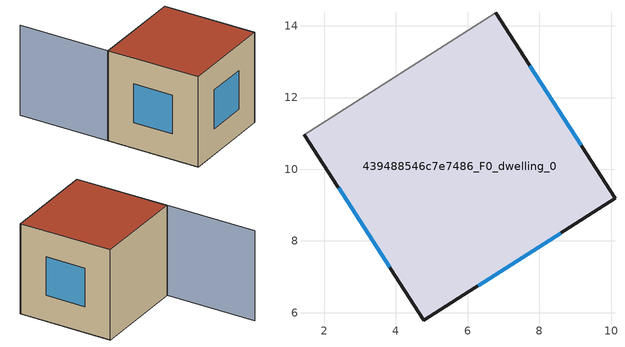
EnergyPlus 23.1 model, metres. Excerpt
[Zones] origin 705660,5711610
439488546c7e7486_F0_dwelling_0
 floor ground (EU_floor_Construction): 10.11,9.19 6.79,14.37 1.45,10.96 4.78,5.79 z0
 wall outside (EU_wall_Construction): 6.79,14.37 10.11,9.19 4.78,5.79 1.45,10.96 z0:6
 wall adiabatic (EU_wall_Construction): 1.45,10.96 6.79,14.37 z0:6
 window (EU_Window_Construction): 7.73,12.89 9.16,10.66 / 8.59,8.22 6.3,6.76 / 3.83,7.26 2.4,9.49 z1.71:4.29
 roof outside (EU_roof_Construction): 6.79,14.37 10.11,9.19 4.78,5.79 1.45,10.96 z6
shading: 6.79,14.36 1.43,10.95 / 1.43,10.95 -1.78,15.99 z0:6
[Building]
EU S2 Campaign: North Axis=0; Terrain=City; Solar Distribution=FullExterior
[Site:Location]
London: Latitude=51.5; Longitude=-0.5; Time Zone=0; Elevation=25
[SizingPeriod:WeatherFileDays]
AnnualSizingPeriod: Begin Month=1; Begin Day of Month=1; End Month=12; End Day of Month=31; Day of Week for Start Day=Monday; Use Weather File Daylight Saving Period=No; Use Weather File Rain and Snow Indicators=No
[MATERIAL]
EU_InternalMass_Material: Roughness=MediumRough; Thickness=0.1; Conductivity=1; Density=1800; Specific Heat=900; Thermal Absorptance=0.9; Solar Absorptance=0.7; Visible Absorptance=0.7
[MATERIAL:NOMASS] Roughness=MediumRough; Thermal Absorptance=0.9; Solar Absorptance=0.7; Visible Absorptance=0.7
Name | Thermal Resistance
EU_wall_NoMass | 0.71061
EU_roof_NoMass | 2.41608
EU_floor_NoMass | 1.75078
[WINDOWMATERIAL:SIMPLEGLAZINGSYSTEM]
EU_Window_SimpleGlazing: UFactor=2.64892; Solar Heat Gain Coefficient=0.76; Visible Transmittance=0.76
[CONSTRUCTION]
EU_wall_Construction: EU_wall_NoMass
EU_roof_Construction: EU_roof_NoMass
EU_floor_Construction: EU_floor_NoMass
EU_InternalMass_Construction: EU_InternalMass_Material
EU_Window_Construction: EU_Window_SimpleGlazing
[ZONE]
439488546c7e7486_F0_dwelling_0: Type=1; Multiplier=1; Ceiling Height=autocalculate; Volume=233.555; Floor Area=autocalculate; Part of Total Floor Area=Yes
[INTERNALMASS]
439488546c7e7486_F0_dwelling_0_EU_InternalMass: Construction=EU_InternalMass_Construction; Zone or ZoneList=439488546c7e7486_F0_dwelling_0; Surface Area=38.9258
[OTHEREQUIPMENT]
EU_Step8_InternalGain_439488546c7e7486_F0_dwelling_0_f000: Fuel Type=Electricity; Zone or ZoneList or Space or SpaceList=439488546c7e7486_F0_dwelling_0; Schedule=EU_Step8_GainSchedule_439488546c7e7486_F0_dwelling_0_f000; Design Level Calculation Method=Watts/Area; Power per Zone Floor Area=1; Fraction Latent=0; Fraction Radiant=0; Fraction Lost=0; Carbon Dioxide Generation Rate=0; EndUse Subcategory=EU_Step8_InternalGains
[ZONEVENTILATION:DESIGNFLOWRATE]
EU_ConstantAir_439488546c7e7486_F0_dwelling_0: Zone or ZoneList or Space or SpaceList=439488546c7e7486_F0_dwelling_0; Schedule=EU_AlwaysOn; Design Flow Rate Calculation Method=AirChanges/Hour; Air Changes per Hour=0.496673; Ventilation Type=Natural; Fan Pressure Rise=0; Fan Total Efficiency=1; Constant Term Coefficient=1; Temperature Term Coefficient=0; Velocity Term Coefficient=0; Velocity Squared Term Coefficient=0; Minimum Indoor Temperature=-100; Maximum Indoor Temperature=100; Delta Temperature=-100; Minimum Outdoor Temperature=-100; Maximum Outdoor Temperature=100; Maximum Wind Speed=40
[HVACTEMPLATE:THERMOSTAT]
EU_HeatOnly_439488546c7e7486_F0_dwelling_0: Constant Heating Setpoint=20; Constant Cooling Setpoint=50
[HVACTEMPLATE:ZONE:IDEALLOADSAIRSYSTEM]
439488546c7e7486_F0_dwelling_0: Template Thermostat=EU_HeatOnly_439488546c7e7486_F0_dwelling_0; System Availability Schedule=EU_AlwaysOn; Maximum Heating Supply Air Temperature=50; Minimum Cooling Supply Air Temperature=13; Maximum Heating Supply Air Humidity Ratio=0.0156; Minimum Cooling Supply Air Humidity Ratio=0.0077; Heating Limit=NoLimit; Cooling Limit=NoLimit; Heating Availability Schedule=EU_AlwaysOn; Cooling Availability Schedule=EU_CoolingOff; Dehumidification Control Type=ConstantSensibleHeatRatio; Cooling Sensible Heat Ratio=0.7; Dehumidification Setpoint=60; Humidification Control Type=None; Humidification Setpoint=30; Outdoor Air Method=None; Outdoor Air Flow Rate per Person=0.00944; Outdoor Air Flow Rate per Zone Floor Area=0; Outdoor Air Flow Rate per Zone=0; Demand Controlled Ventilation Type=None; Outdoor Air Economizer Type=NoEconomizer; Heat Recovery Type=None; Sensible Heat Recovery Effectiveness=0.7; Latent Heat Recovery Effectiveness=0.65
[SIZING:ZONE]
439488546c7e7486_F0_dwelling_0: Zone Cooling Design Supply Air Temperature Input Method=SupplyAirTemperature; Zone Cooling Design Supply Air Temperature=13; Zone Heating Design Supply Air Temperature Input Method=SupplyAirTemperature; Zone Heating Design Supply Air Temperature=50; Zone Cooling Design Supply Air Humidity Ratio=0.008; Zone Heating Design Supply Air Humidity Ratio=0.008; Cooling Design Air Flow Method=DesignDay; Cooling Design Air Flow Rate=0; Cooling Minimum Air Flow per Zone Floor Area=0.000762; Cooling Minimum Air Flow=0; Cooling Minimum Air Flow Fraction=0.2; Heating Design Air Flow Method=DesignDay; Heating Design Air Flow Rate=0; Heating Maximum Air Flow per Zone Floor Area=0.002032; Heating Maximum Air Flow=0.141576; Heating Maximum Air Flow Fraction=0.3; Account for Dedicated Outdoor Air System=No; Dedicated Outdoor Air System Control Strategy=NeutralSupplyAir; Dedicated Outdoor Air Low Setpoint Temperature for Design=autosize; Dedicated Outdoor Air High Setpoint Temperature for Design=autosize; Zone Load Sizing Method=Sensible Load Only No Latent Load; Zone Latent Cooling Design Supply Air Humidity Ratio Input Method=HumidityRatioDifference; Zone Cooling Design Supply Air Humidity Ratio Difference=0.005; Zone Latent Heating Design Supply Air Humidity Ratio Input Method=HumidityRatioDifference; Zone Humidification Design Supply Air Humidity Ratio Difference=0.005
[SCHEDULE:CONSTANT]
Name | Hourly Value
EU_AlwaysOn | 1
EU_CoolingOff | 0
[SCHEDULE:FILE]
EU_Step8_GainSchedule_439488546c7e7486_F0_dwelling_0_f000: File=../../schedules/439488546c7e7486/439488546c7e7486_F0_dwelling_0_f000_gain.csv; Column Number=1; Rows to Skip at Top=0; Number of Hours of Data=8760; Column Separator=Comma; Interpolate to Timestep=No; Minutes per Item=60; Adjust Schedule for Daylight Savings=Yes
